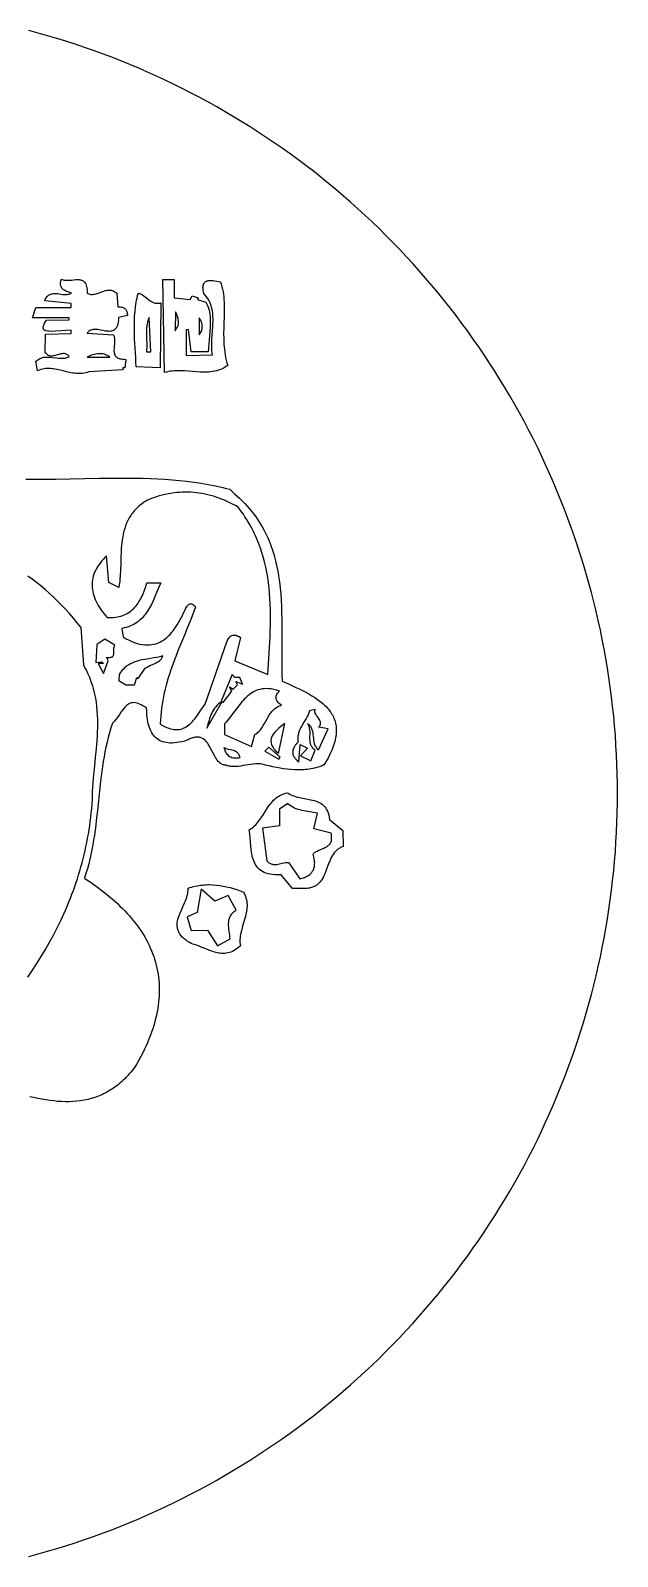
# Model space of a CAD drawing. Header units: metres. Extents: x 0 to 50, y -0.1 to 49.9.
# Drawn here: x 31.42 to 50, y 0.77 to 49.07 of the extents above; entities that cross this region are included whole.
import ezdxf

# ---------------------------------------------------------------- set-up
doc = ezdxf.new("R2010")
doc.units = ezdxf.units.M

msp = doc.modelspace()

# ---------------------------------------------------------------- linework, layer by layer
for points in [[(50, 24.920427), (50, 24.920427), (49.998105, 25.227916), (49.992423, 25.535181), (49.982962, 25.842191), (49.969729, 26.14891), (49.952729, 26.455304), (49.931971, 26.76134), (49.90746, 27.066984), (49.879204, 27.372201), (49.847209, 27.676958), (49.811481, 27.98122), (49.772029, 28.284954), (49.728858, 28.588125), (49.681976, 28.8907), (49.631389, 29.192645), (49.577103, 29.493925), (49.519127, 29.794507), (49.457466, 30.094356), (49.392126, 30.393439), (49.323116, 30.691721), (49.250442, 30.989169), (49.17411, 31.285748), (49.094128, 31.581425), (49.010502, 31.876166), (48.923238, 32.169936), (48.832344, 32.462702), (48.737827, 32.754429), (48.639693, 33.045084), (48.537948, 33.334632), (48.432601, 33.62304), (48.323657, 33.910273), (48.211123, 34.196298), (48.095006, 34.481081), (48.095006, 34.481081), (47.975425, 34.764326), (47.852434, 35.045919), (47.726052, 35.325831), (47.596298, 35.604032), (47.463192, 35.880495), (47.326752, 36.155191), (47.186998, 36.42809), (47.04395, 36.699164), (46.897626, 36.968384), (46.748046, 37.235722), (46.59523, 37.501148), (46.439195, 37.764634), (46.279963, 38.02615), (46.117551, 38.285669), (45.951979, 38.543162), (45.783267, 38.798598), (45.611434, 39.051951), (45.436499, 39.303191), (45.258481, 39.552288), (45.0774, 39.799215), (44.893274, 40.043943), (44.706124, 40.286443), (44.515968, 40.526685), (44.322826, 40.764642), (44.126716, 41.000284), (43.927659, 41.233583), (43.725673, 41.46451), (43.520778, 41.693036), (43.312994, 41.919132), (43.102338, 42.142769), (42.888831, 42.363919), (42.672492, 42.582553), (42.672492, 42.582553), (42.453571, 42.798417), (42.232136, 43.011452), (42.008213, 43.221641), (41.781834, 43.428963), (41.553025, 43.6334), (41.321816, 43.834933), (41.088236, 44.033541), (40.852313, 44.229207), (40.614077, 44.42191), (40.373556, 44.611632), (40.130779, 44.798354), (39.885774, 44.982055), (39.638571, 45.162717), (39.389199, 45.340321), (39.137685, 45.514848), (38.884059, 45.686278), (38.62835, 45.854592), (38.370587, 46.019771), (38.110798, 46.181795), (37.849012, 46.340646), (37.585257, 46.496305), (37.319564, 46.648751), (37.05196, 46.797966), (36.782474, 46.943931), (36.511136, 47.086626), (36.237973, 47.226032), (35.963015, 47.362131), (35.68629, 47.494902), (35.407828, 47.624326), (35.127657, 47.750386), (34.845805, 47.87306), (34.562303, 47.99233), (34.562303, 47.99233), (34.277441, 48.108072), (33.991339, 48.220242), (33.704032, 48.328834), (33.415552, 48.43384), (33.125934, 48.535255), (32.835212, 48.633071), (32.543419, 48.727283), (32.25059, 48.817882), (31.956758, 48.904862), (31.661958, 48.988217), (31.366224, 49.067939)], [(32.403085, 41.200886), (32.403085, 41.200886), (32.428682, 41.187639), (32.455946, 41.177496), (32.484708, 41.170143), (32.514799, 41.165264), (32.546048, 41.162543), (32.578289, 41.161667), (32.645064, 41.164185), (32.713771, 41.170297), (32.783058, 41.177483), (32.851572, 41.183222), (32.917959, 41.184993), (32.949933, 41.183602), (32.980868, 41.180275), (33.010595, 41.174695), (33.038946, 41.166548), (33.06575, 41.155518), (33.090839, 41.141291), (33.114043, 41.123551), (33.135195, 41.101984), (33.154124, 41.076273), (33.170661, 41.046105), (33.184637, 41.011163), (33.195884, 40.971134), (33.204232, 40.925701), (33.209512, 40.87455), (33.211556, 40.817365), (33.210192, 40.753833), (33.210192, 40.753833), (33.23956, 40.740214), (33.268933, 40.729923), (33.29831, 40.722716), (33.327692, 40.718349), (33.357078, 40.716577), (33.386467, 40.717156), (33.415861, 40.719841), (33.445259, 40.724389), (33.504064, 40.738097), (33.562883, 40.756324), (33.680556, 40.798522), (33.739407, 40.818586), (33.798267, 40.835354), (33.8277, 40.841892), (33.857134, 40.846874), (33.88657, 40.850054), (33.916007, 40.85119), (33.945446, 40.850037), (33.974885, 40.84635), (34.004326, 40.839886), (34.033767, 40.8304), (34.063209, 40.817648), (34.092651, 40.801386), (34.122093, 40.781369), (34.151536, 40.757354), (34.182195, 40.327846), (34.182195, 40.327846), (34.223612, 40.326783), (34.261319, 40.323329), (34.29548, 40.317525), (34.326255, 40.30941), (34.353808, 40.299023), (34.3783, 40.286405), (34.399893, 40.271594), (34.41875, 40.25463), (34.435034, 40.235553), (34.448905, 40.214403), (34.460527, 40.191219), (34.470062, 40.16604), (34.477671, 40.138906), (34.483517, 40.109857), (34.487762, 40.078932), (34.490568, 40.046171), (34.208466, 39.989132), (34.208466, 39.989132), (34.204503, 39.911994), (34.196618, 39.843911), (34.185028, 39.784376), (34.169952, 39.732879), (34.151607, 39.688911), (34.141277, 39.669591), (34.130212, 39.651964), (34.118438, 39.635964), (34.105984, 39.621528), (34.092876, 39.608593), (34.079141, 39.597095), (34.049902, 39.578156), (34.018484, 39.564202), (33.985105, 39.554724), (33.949984, 39.549214), (33.913339, 39.547162), (33.875386, 39.548059), (33.836346, 39.551398), (33.796434, 39.556668), (33.714871, 39.57097), (33.632442, 39.586892), (33.55089, 39.600365), (33.510988, 39.604911), (33.47196, 39.607318), (33.434023, 39.607078), (33.397395, 39.60368), (33.362295, 39.596617), (33.32894, 39.58538), (33.297549, 39.56946), (33.268338, 39.548347), (33.254619, 39.535685), (33.241528, 39.521534), (33.22909, 39.505831), (33.217334, 39.488511), (34.039005, 39.441905), (34.039005, 39.441905), (34.053449, 39.416774), (34.064751, 39.390216), (34.073212, 39.362378), (34.079134, 39.333409), (34.082818, 39.303456), (34.084567, 39.272666), (34.083465, 39.209163), (34.078239, 39.144082), (34.071301, 39.078601), (34.065066, 39.013899), (34.061945, 38.951156), (34.062307, 38.920887), (34.064352, 38.89155), (34.068382, 38.863293), (34.074698, 38.836262), (34.083603, 38.810605), (34.095398, 38.78647), (34.110384, 38.764004), (34.128864, 38.743354), (34.151137, 38.724667), (34.177508, 38.708092), (34.208275, 38.693775), (34.243743, 38.681864), (34.284211, 38.672507), (34.329982, 38.66585), (34.381357, 38.662041), (34.438638, 38.661228), (34.40278, 38.388653), (34.339969, 38.388653), (34.339969, 38.325048), (33.271201, 38.267411), (33.271201, 38.267411), (33.219484, 38.248534), (33.167914, 38.233662), (33.11648, 38.222524), (33.065174, 38.214847), (33.013987, 38.210361), (32.962908, 38.208792), (32.91193, 38.20987), (32.861042, 38.213323), (32.810235, 38.218879), (32.759501, 38.226265), (32.658211, 38.245445), (32.557099, 38.268687), (32.456091, 38.293817), (32.355111, 38.318661), (32.254088, 38.341045), (32.203536, 38.350635), (32.152945, 38.358794), (32.102306, 38.365251), (32.05161, 38.369734), (32.000847, 38.371971), (31.950009, 38.371691), (31.899085, 38.368621), (31.848067, 38.362489), (31.796945, 38.353025), (31.74571, 38.339956), (31.694353, 38.32301), (31.642864, 38.301916), (31.592489, 38.603416), (31.592489, 38.603416), (31.621659, 38.628681), (31.651315, 38.650705), (31.681433, 38.669678), (31.711989, 38.685787), (31.742959, 38.69922), (31.774319, 38.710167), (31.806045, 38.718816), (31.838114, 38.725354), (31.870501, 38.729971), (31.903183, 38.732854), (31.969336, 38.734175), (32.036381, 38.730823), (32.104127, 38.724305), (32.240958, 38.707799), (32.309661, 38.700826), (32.378301, 38.696716), (32.446688, 38.696974), (32.480726, 38.699213), (32.514629, 38.703109), (32.548373, 38.708851), (32.581934, 38.716627), (32.615288, 38.726626), (32.648412, 38.739036), (32.648412, 38.739036), (32.630187, 38.765241), (32.610863, 38.787082), (32.590516, 38.804857), (32.569219, 38.818864), (32.547047, 38.829399), (32.524072, 38.83676), (32.500371, 38.841245), (32.476015, 38.843151), (32.451081, 38.842776), (32.425641, 38.840416), (32.373543, 38.830934), (32.320312, 38.817084), (32.266543, 38.801246), (32.212827, 38.785799), (32.159758, 38.773122), (32.133652, 38.768566), (32.107929, 38.765595), (32.082664, 38.764507), (32.057931, 38.765598), (32.033804, 38.769166), (32.010358, 38.775508), (31.987666, 38.784923), (31.965803, 38.797707), (31.944842, 38.814158), (31.924858, 38.834573), (31.905925, 38.859249), (31.888116, 38.888485), (31.890547, 39.454589), (32.706729, 39.475963), (32.705719, 39.580508), (32.069264, 39.545971), (32.069264, 39.545971), (32.006203, 39.548435), (31.95372, 39.554812), (31.91109, 39.564835), (31.893243, 39.571131), (31.877587, 39.578238), (31.864033, 39.586123), (31.852489, 39.594752), (31.842864, 39.604092), (31.835069, 39.61411), (31.829012, 39.624772), (31.824603, 39.636045), (31.821752, 39.647895), (31.820367, 39.660288), (31.821636, 39.686573), (31.827686, 39.714633), (31.837793, 39.744199), (31.85123, 39.775004), (31.867275, 39.80678), (31.885202, 39.839261), (31.923805, 39.905265), (32.644072, 39.91517), (32.644072, 39.978775), (31.484412, 39.978775), (31.585191, 40.2968), (32.706883, 40.2968), (32.706883, 40.42401), (31.872096, 40.515853), (31.872096, 40.515853), (31.889019, 40.55498), (31.907258, 40.589605), (31.926743, 40.619975), (31.947403, 40.646337), (31.96917, 40.668938), (31.991973, 40.688026), (32.015741, 40.703847), (32.040405, 40.716649), (32.065895, 40.726678), (32.092139, 40.734183), (32.119069, 40.739409), (32.146614, 40.742605), (32.174704, 40.744016), (32.203268, 40.743891), (32.261541, 40.740019), (32.320872, 40.732966), (32.3807, 40.724708), (32.440463, 40.717222), (32.499601, 40.712485), (32.52876, 40.711765), (32.557553, 40.712474), (32.585909, 40.714859), (32.613758, 40.719166), (32.641029, 40.725643), (32.667654, 40.734537), (32.693561, 40.746096), (32.718681, 40.760565), (32.718681, 40.760565), (32.640894, 40.785062), (32.602719, 40.798168), (32.56572, 40.812342), (32.530416, 40.827954), (32.497329, 40.845376), (32.466981, 40.864981), (32.439892, 40.887138), (32.416585, 40.91222), (32.397579, 40.940597), (32.389853, 40.956139), (32.383397, 40.972643), (32.378278, 40.990157), (32.37456, 41.008727), (32.372309, 41.0284), (32.371589, 41.049223), (32.372466, 41.07124), (32.375005, 41.0945), (32.379272, 41.119047), (32.38533, 41.14493), (32.403085, 41.200886)], [(35.611748, 41.187268), (35.973055, 41.187268), (35.973055, 40.612926), (36.472292, 40.556334), (36.541353, 40.672891), (36.722477, 40.60332), (36.70592, 40.5534), (36.974229, 40.474683), (36.974229, 40.474683), (37.006162, 40.411006), (37.033066, 40.346745), (37.05531, 40.281933), (37.07326, 40.216606), (37.087286, 40.150796), (37.097753, 40.08454), (37.105031, 40.01787), (37.109486, 39.950822), (37.111487, 39.88343), (37.1114, 39.815729), (37.106437, 39.679534), (37.097538, 39.542514), (37.087643, 39.404943), (37.043554, 38.897492), (36.505019, 38.897492), (36.423807, 39.605832), (36.349921, 39.597146), (36.349921, 38.785635), (37.183211, 38.80191), (37.183211, 38.80191), (37.172977, 38.864631), (37.165419, 38.927604), (37.160278, 38.990792), (37.157297, 39.054157), (37.156218, 39.11766), (37.156785, 39.181264), (37.161822, 39.30862), (37.170349, 39.43592), (37.180305, 39.562858), (37.189629, 39.68913), (37.19626, 39.814431), (37.197922, 39.876621), (37.198139, 39.938455), (37.196652, 39.999893), (37.193204, 40.060897), (37.187537, 40.121429), (37.179395, 40.181452), (37.168519, 40.240927), (37.154652, 40.299816), (37.137536, 40.35808), (37.116914, 40.415682), (37.092528, 40.472584), (37.064121, 40.528747), (37.031434, 40.584133), (36.994211, 40.638704), (36.952194, 40.692422), (36.905126, 40.745249), (36.905126, 40.745249), (36.895303, 40.791362), (36.88802, 40.834093), (36.883195, 40.873558), (36.880742, 40.909871), (36.880578, 40.94315), (36.882618, 40.97351), (36.88678, 41.001067), (36.892979, 41.025937), (36.90113, 41.048236), (36.911151, 41.068079), (36.922958, 41.085583), (36.936465, 41.100864), (36.951591, 41.114037), (36.968249, 41.125219), (36.986358, 41.134525), (37.005832, 41.142071), (37.026588, 41.147973), (37.048542, 41.152346), (37.095707, 41.156974), (37.146658, 41.15688), (37.200721, 41.152993), (37.257227, 41.146238), (37.315503, 41.137544), (37.434683, 41.118047), (37.434683, 41.118047), (37.459772, 41.038917), (37.481301, 40.959387), (37.499512, 40.879471), (37.514644, 40.799188), (37.526939, 40.718554), (37.536637, 40.637586), (37.54398, 40.556301), (37.549209, 40.474715), (37.552563, 40.392847), (37.554285, 40.310711), (37.553793, 40.145708), (37.549659, 39.97984), (37.543812, 39.813243), (37.538177, 39.646051), (37.534682, 39.478399), (37.535253, 39.310422), (37.537666, 39.226354), (37.541819, 39.142255), (37.547951, 39.058142), (37.556305, 38.974032), (37.56712, 38.889942), (37.580638, 38.805888), (37.5971, 38.721888), (37.616747, 38.637958), (37.639819, 38.554116), (37.666557, 38.470377), (37.666557, 38.470377), (37.608378, 38.430797), (37.549557, 38.396046), (37.49013, 38.36585), (37.43013, 38.339936), (37.369594, 38.318031), (37.308557, 38.299861), (37.247052, 38.285152), (37.185117, 38.273632), (37.122784, 38.265025), (37.06009, 38.259059), (36.997069, 38.255461), (36.933757, 38.253956), (36.870188, 38.254271), (36.806398, 38.256133), (36.678293, 38.263403), (36.420965, 38.284467), (36.292304, 38.293885), (36.164017, 38.299642), (36.100102, 38.300464), (36.036385, 38.29955), (35.972902, 38.296627), (35.909688, 38.291421), (35.846778, 38.283659), (35.784207, 38.273067), (35.722009, 38.259371), (35.660221, 38.242298), (35.611748, 41.187268)], [(34.828424, 40.755179), (34.828424, 40.755179), (34.853819, 40.749678), (34.878362, 40.742533), (34.902121, 40.733882), (34.925162, 40.723864), (34.969357, 40.700281), (35.011479, 40.672896), (35.052059, 40.642817), (35.091629, 40.611156), (35.169867, 40.547523), (35.209599, 40.517772), (35.250449, 40.490877), (35.292948, 40.46795), (35.314982, 40.458321), (35.337629, 40.4501), (35.360953, 40.443425), (35.385022, 40.438436), (35.409903, 40.435271), (35.435661, 40.434069), (35.462364, 40.434969), (35.490077, 40.438109), (35.518867, 40.443629), (35.548801, 40.451667), (35.520517, 38.388653), (34.76382, 38.4209), (34.76382, 38.4209), (34.757457, 38.569902), (34.749797, 38.71826), (34.732889, 39.013241), (34.717695, 39.306237), (34.712178, 39.452113), (34.708814, 39.59764), (34.708179, 39.742867), (34.710847, 39.887843), (34.717394, 40.032617), (34.728394, 40.177239), (34.744422, 40.321757), (34.766053, 40.46622), (34.779149, 40.538446), (34.793862, 40.610678), (34.810263, 40.68292), (34.828424, 40.755179)], [(36.007585, 40.16959), (35.994532, 39.565343), (35.994532, 39.565343), (36.022937, 39.599498), (36.04693, 39.634352), (36.066666, 39.669858), (36.082305, 39.70597), (36.094003, 39.74264), (36.101917, 39.779824), (36.106205, 39.817473), (36.107024, 39.855541), (36.104532, 39.893982), (36.098886, 39.932749), (36.090243, 39.971795), (36.078761, 40.011075), (36.064597, 40.05054), (36.047908, 40.090146), (36.028851, 40.129845), (36.007585, 40.16959)], [(35.088961, 38.898057), (35.22427, 38.897492), (35.177908, 39.982595), (35.177908, 39.982595), (35.162977, 39.950218), (35.14974, 39.917632), (35.138105, 39.884849), (35.127982, 39.85188), (35.111907, 39.785428), (35.100787, 39.718365), (35.093893, 39.650778), (35.0905, 39.582757), (35.089878, 39.514389), (35.091301, 39.445763), (35.097369, 39.30809), (35.102882, 39.170443), (35.103611, 39.101851), (35.102019, 39.03353), (35.097378, 38.965569), (35.088961, 38.898057)], [(36.760641, 39.978775), (36.761429, 39.438134), (36.761429, 39.438134), (36.783686, 39.468313), (36.803034, 39.499192), (36.81946, 39.530722), (36.832949, 39.562859), (36.843487, 39.595554), (36.85106, 39.628762), (36.855655, 39.662436), (36.857257, 39.696528), (36.855852, 39.730994), (36.851426, 39.765786), (36.843965, 39.800857), (36.833455, 39.836161), (36.819881, 39.871652), (36.803231, 39.907282), (36.783489, 39.943005), (36.760641, 39.978775)], [(33.209371, 38.732357), (33.931697, 38.73031), (33.931697, 38.73031), (33.890117, 38.759866), (33.847847, 38.784446), (33.804933, 38.804275), (33.761421, 38.819579), (33.717356, 38.830584), (33.672786, 38.837515), (33.627756, 38.840597), (33.582311, 38.840055), (33.536499, 38.836117), (33.490364, 38.829006), (33.443954, 38.818949), (33.397313, 38.806171), (33.350489, 38.790897), (33.303526, 38.773353), (33.256471, 38.753764), (33.209371, 38.732357)], [(31.277988, 34.868281), (31.510675, 34.86576), (31.74328, 34.865257), (31.975792, 34.866465), (32.208203, 34.869075), (32.672685, 34.877264), (33.13665, 34.887356), (33.600025, 34.89688), (34.062735, 34.903368), (34.293817, 34.904702), (34.524706, 34.904351), (34.755392, 34.902006), (34.985865, 34.897358), (35.216116, 34.8901), (35.446136, 34.879922), (35.675916, 34.866516), (35.905447, 34.849572), (36.134718, 34.828783), (36.363722, 34.80384), (36.592448, 34.774434), (36.820888, 34.740256), (37.049032, 34.700997), (37.276871, 34.65635), (37.504395, 34.606005), (37.618036, 34.5786), (37.731596, 34.549654), (37.878648, 34.405204), (37.878648, 34.405204), (37.964751, 34.329502), (38.047509, 34.252891), (38.126988, 34.175388), (38.203254, 34.097012), (38.276372, 34.01778), (38.346409, 33.937711), (38.41343, 33.856822), (38.477501, 33.775132), (38.538687, 33.692657), (38.597055, 33.609417), (38.65267, 33.52543), (38.705598, 33.440712), (38.755905, 33.355282), (38.803656, 33.269159), (38.848918, 33.182359), (38.891756, 33.094901), (38.932235, 33.006803), (38.970422, 32.918083), (39.006382, 32.828758), (39.040182, 32.738847), (39.071886, 32.648368), (39.101561, 32.557338), (39.129272, 32.465776), (39.155086, 32.373699), (39.179067, 32.281126), (39.201283, 32.188074), (39.221797, 32.094561), (39.240677, 32.000605), (39.257988, 31.906224), (39.273796, 31.811437), (39.301165, 31.620712), (39.323311, 31.428576), (39.340759, 31.23517), (39.354036, 31.040639), (39.363668, 30.845127), (39.370181, 30.648776), (39.3741, 30.45173), (39.375954, 30.254133), (39.376266, 30.056129), (39.374375, 29.659471), (39.372635, 29.262905), (39.373138, 29.065016), (39.375256, 28.86758), (39.379518, 28.670741), (39.386448, 28.474642), (39.386448, 28.474642), (39.605911, 28.377515), (39.822118, 28.278705), (39.927996, 28.228169), (40.031856, 28.176611), (40.133297, 28.123833), (40.231915, 28.069634), (40.327312, 28.013814), (40.419084, 27.956174), (40.50683, 27.896512), (40.59015, 27.834629), (40.668641, 27.770326), (40.741902, 27.703402), (40.776446, 27.668894), (40.809532, 27.633657), (40.841109, 27.597664), (40.871129, 27.560891), (40.89954, 27.523312), (40.926292, 27.484904), (40.951335, 27.44564), (40.974619, 27.405496), (40.996094, 27.364447), (41.01571, 27.322467), (41.033415, 27.279533), (41.049162, 27.235618), (41.062898, 27.190698), (41.074574, 27.144748), (41.084139, 27.097742), (41.091545, 27.049656), (41.096739, 27.000465), (41.099673, 26.950144), (41.100295, 26.898668), (41.098557, 26.846011), (41.094407, 26.792149), (41.087795, 26.737057), (41.078672, 26.68071), (41.066987, 26.623082), (41.05269, 26.56415), (41.03573, 26.503887), (41.016058, 26.442269), (40.993623, 26.37927), (40.968376, 26.314867), (40.940265, 26.249033), (40.909242, 26.181744), (40.875255, 26.112974), (40.838254, 26.0427), (40.79819, 25.970895), (40.755012, 25.897535), (40.708669, 25.822595), (40.708669, 25.822595), (40.649495, 25.799109), (40.590461, 25.777748), (40.531563, 25.75845), (40.472797, 25.741154), (40.414158, 25.725798), (40.355641, 25.712322), (40.297243, 25.700662), (40.238958, 25.690759), (40.180782, 25.682551), (40.12271, 25.675975), (40.064739, 25.670972), (40.006862, 25.667478), (39.891377, 25.664777), (39.776219, 25.667378), (39.661351, 25.674792), (39.546737, 25.686526), (39.432342, 25.702089), (39.318128, 25.72099), (39.204059, 25.742736), (39.090099, 25.766836), (38.976212, 25.792799), (38.862361, 25.820132), (38.862361, 25.820132), (38.823104, 25.832288), (38.783848, 25.842048), (38.744592, 25.849574), (38.705339, 25.855024), (38.666087, 25.858558), (38.626839, 25.860335), (38.548352, 25.859256), (38.469882, 25.853062), (38.391433, 25.843029), (38.313011, 25.830431), (38.234618, 25.816543), (38.15626, 25.802642), (38.077941, 25.790001), (37.999664, 25.779897), (37.921436, 25.773604), (37.843258, 25.772397), (37.804191, 25.774099), (37.765137, 25.777552), (37.726099, 25.782913), (37.687076, 25.790344), (37.64807, 25.800002), (37.60908, 25.812047), (37.60908, 25.812047), (37.584176, 25.814507), (37.560237, 25.818611), (37.537222, 25.824294), (37.515096, 25.831493), (37.49382, 25.840143), (37.473356, 25.85018), (37.434711, 25.874156), (37.39886, 25.902907), (37.365499, 25.93592), (37.334325, 25.97268), (37.305035, 26.012673), (37.277324, 26.055384), (37.250891, 26.100299), (37.200644, 26.194683), (37.151866, 26.291713), (37.102133, 26.387272), (37.07615, 26.433215), (37.049018, 26.477248), (37.020434, 26.518856), (36.990096, 26.557525), (36.957699, 26.59274), (36.922941, 26.623989), (36.885518, 26.650755), (36.865712, 26.662297), (36.845127, 26.672525), (36.823724, 26.681376), (36.801465, 26.688785), (36.778312, 26.694687), (36.754229, 26.69902), (36.729175, 26.701717), (36.703115, 26.702716), (36.676009, 26.701951), (36.64782, 26.699358), (36.61851, 26.694874), (36.588041, 26.688433), (36.556376, 26.679972), (36.523476, 26.669426), (36.489303, 26.656731), (36.453819, 26.641823), (36.416988, 26.624637), (36.37877, 26.605109), (36.37877, 26.605109), (36.290663, 26.579557), (36.206274, 26.558501), (36.125541, 26.541861), (36.048402, 26.529558), (35.974796, 26.52151), (35.90466, 26.517637), (35.837932, 26.517859), (35.774551, 26.522095), (35.714454, 26.530265), (35.657579, 26.542288), (35.603865, 26.558084), (35.553249, 26.577572), (35.50567, 26.600672), (35.461065, 26.627304), (35.419372, 26.657387), (35.38053, 26.690841), (35.344477, 26.727585), (35.31115, 26.767539), (35.280487, 26.810622), (35.252428, 26.856754), (35.226909, 26.905855), (35.203868, 26.957843), (35.183244, 27.01264), (35.164975, 27.070163), (35.148999, 27.130333), (35.135254, 27.19307), (35.123677, 27.258292), (35.114207, 27.32592), (35.106782, 27.395872), (35.10134, 27.468069), (35.097818, 27.542431), (35.096156, 27.618876), (35.096156, 27.618876), (35.03652, 27.661559), (34.979999, 27.697824), (34.926447, 27.72794), (34.875722, 27.752178), (34.827679, 27.770809), (34.782173, 27.784104), (34.739061, 27.792334), (34.698199, 27.79577), (34.659442, 27.794682), (34.622647, 27.789341), (34.587669, 27.780019), (34.554365, 27.766985), (34.52259, 27.750511), (34.492199, 27.730868), (34.46305, 27.708326), (34.434998, 27.683156), (34.407898, 27.65563), (34.381607, 27.626017), (34.330875, 27.561617), (34.281649, 27.492122), (34.232776, 27.4197), (34.183104, 27.346517), (34.131479, 27.274739), (34.104574, 27.240054), (34.076748, 27.206533), (34.047859, 27.174447), (34.01776, 27.144066), (34.01776, 27.144066), (33.967815, 26.995108), (33.922103, 26.845314), (33.880343, 26.694738), (33.842255, 26.543438), (33.807558, 26.39147), (33.775971, 26.238891), (33.747214, 26.085756), (33.721005, 25.932122), (33.697063, 25.778046), (33.675109, 25.623584), (33.65486, 25.468792), (33.636037, 25.313727), (33.601543, 25.003002), (33.569381, 24.69186), (33.537303, 24.380752), (33.503064, 24.07013), (33.484433, 23.915142), (33.464418, 23.760444), (33.44274, 23.606093), (33.419117, 23.452146), (33.393269, 23.298658), (33.364916, 23.145685), (33.333775, 22.993286), (33.299567, 22.841515), (33.262011, 22.690429), (33.220825, 22.540084), (33.175729, 22.390538), (33.126443, 22.241845), (33.126443, 22.241845), (33.232848, 22.171649), (33.337036, 22.100846), (33.43899, 22.029432), (33.538693, 21.957403), (33.63613, 21.884754), (33.731283, 21.811482), (33.824136, 21.73758), (33.914672, 21.663046), (34.002876, 21.587874), (34.08873, 21.51206), (34.172218, 21.435599), (34.253323, 21.358488), (34.332029, 21.280721), (34.40832, 21.202294), (34.482179, 21.123203), (34.55359, 21.043443), (34.622535, 20.96301), (34.688999, 20.881899), (34.752965, 20.800106), (34.814416, 20.717626), (34.873336, 20.634455), (34.929709, 20.550589), (34.983517, 20.466022), (35.034745, 20.380751), (35.083376, 20.294771), (35.129393, 20.208077), (35.172781, 20.120665), (35.213521, 20.032531), (35.251599, 19.94367), (35.286997, 19.854078), (35.319698, 19.763749), (35.349688, 19.672681), (35.376948, 19.580868), (35.401462, 19.488305), (35.423214, 19.394989), (35.442188, 19.300914), (35.458366, 19.206077), (35.471733, 19.110473), (35.482272, 19.014098), (35.489966, 18.916946), (35.494798, 18.819014), (35.496754, 18.720296), (35.495814, 18.62079), (35.491965, 18.520489), (35.485188, 18.41939), (35.475467, 18.317489), (35.462786, 18.21478), (35.447129, 18.111259), (35.428478, 18.006922), (35.406817, 17.901764), (35.38213, 17.795781), (35.354401, 17.688968), (35.323612, 17.581322), (35.289748, 17.472836), (35.252791, 17.363508), (35.212725, 17.253332), (35.169534, 17.142304), (35.123202, 17.03042), (35.073711, 16.917675), (35.021045, 16.804064), (34.965188, 16.689584), (34.906124, 16.574229), (34.843835, 16.457996), (34.778305, 16.340879), (34.778305, 16.340879), (34.732916, 16.277769), (34.687047, 16.216704), (34.640702, 16.157657), (34.593887, 16.100605), (34.546608, 16.045522), (34.498872, 15.992384), (34.450682, 15.941166), (34.402046, 15.891844), (34.35297, 15.844392), (34.303457, 15.798785), (34.253516, 15.755), (34.203151, 15.713012), (34.152368, 15.672795), (34.101172, 15.634324), (34.049571, 15.597576), (33.997568, 15.562525), (33.945171, 15.529147), (33.892385, 15.497417), (33.839215, 15.46731), (33.785667, 15.438802), (33.731748, 15.411867), (33.677462, 15.386481), (33.622816, 15.362619), (33.567816, 15.340256), (33.456774, 15.299931), (33.344382, 15.265307), (33.230687, 15.236185), (33.115734, 15.212369), (32.99957, 15.193659), (32.882241, 15.179859), (32.763791, 15.17077), (32.644269, 15.166194), (32.523719, 15.165934), (32.402188, 15.169791), (32.279721, 15.177567), (32.156365, 15.189066), (32.032166, 15.204087), (31.907169, 15.222434), (31.781421, 15.24391), (31.654968, 15.268314), (31.527855, 15.295451), (31.40013, 15.325122)], [(34.218663, 31.439298), (33.900292, 31.602001), (33.831334, 32.443846), (33.831334, 32.443846), (33.772587, 32.386973), (33.717959, 32.329783), (33.667422, 32.272281), (33.620945, 32.214471), (33.5785, 32.15636), (33.540056, 32.097952), (33.505583, 32.039252), (33.475053, 31.980265), (33.448435, 31.920995), (33.4257, 31.861449), (33.406817, 31.80163), (33.391758, 31.741544), (33.380493, 31.681196), (33.372991, 31.620591), (33.369224, 31.559734), (33.369161, 31.498629), (33.372773, 31.437282), (33.380031, 31.375698), (33.390904, 31.313881), (33.405363, 31.251837), (33.423378, 31.189571), (33.444919, 31.127087), (33.469958, 31.064391), (33.498463, 31.001488), (33.530406, 30.938382), (33.565757, 30.875078), (33.604486, 30.811582), (33.646563, 30.747899), (33.69196, 30.684033), (33.740645, 30.619989), (33.79259, 30.555773), (33.847764, 30.491389), (33.847764, 30.491389), (33.917713, 30.488433), (33.985062, 30.488591), (34.049874, 30.49179), (34.11221, 30.497959), (34.172135, 30.507028), (34.22971, 30.518925), (34.284999, 30.533579), (34.338063, 30.550919), (34.388966, 30.570874), (34.437771, 30.593371), (34.484539, 30.618341), (34.529335, 30.645712), (34.572219, 30.675412), (34.613256, 30.707371), (34.652508, 30.741518), (34.690038, 30.77778), (34.725908, 30.816088), (34.76018, 30.856369), (34.792919, 30.898553), (34.824185, 30.942568), (34.854043, 30.988344), (34.882555, 31.035808), (34.909783, 31.08489), (34.93579, 31.135519), (34.960639, 31.187623), (34.984393, 31.241131), (35.028865, 31.352076), (35.069708, 31.467782), (35.107423, 31.587682), (35.544548, 31.585296), (35.544548, 31.585296), (35.494208, 31.471518), (35.44557, 31.356573), (35.348873, 31.126904), (35.29855, 31.014038), (35.245403, 30.903724), (35.217416, 30.849814), (35.188298, 30.796891), (35.157909, 30.745071), (35.126106, 30.694469), (35.092748, 30.645203), (35.057694, 30.597388), (35.020801, 30.551141), (34.981929, 30.506577), (34.940937, 30.463813), (34.897682, 30.422965), (34.852023, 30.384149), (34.80382, 30.347482), (34.752929, 30.313079), (34.69921, 30.281058), (34.642522, 30.251533), (34.582723, 30.224621), (34.519671, 30.200439), (34.453225, 30.179103), (34.383244, 30.160728), (34.309586, 30.145431), (34.3506, 29.873559), (34.3506, 29.873559), (34.446383, 29.820165), (34.539228, 29.773535), (34.629207, 29.733508), (34.716387, 29.699922), (34.800839, 29.672614), (34.882632, 29.651421), (34.961835, 29.636183), (35.038518, 29.626736), (35.11275, 29.622919), (35.184601, 29.624569), (35.254139, 29.631523), (35.321436, 29.643621), (35.386559, 29.660699), (35.449578, 29.682595), (35.510564, 29.709148), (35.569584, 29.740194), (35.626709, 29.775573), (35.682009, 29.81512), (35.735551, 29.858675), (35.787407, 29.906075), (35.837645, 29.957158), (35.886335, 30.011761), (35.933545, 30.069723), (35.979347, 30.130881), (36.023808, 30.195073), (36.066999, 30.262137), (36.108989, 30.331911), (36.149847, 30.404232), (36.189643, 30.478938), (36.228447, 30.555866), (36.266326, 30.634856), (36.303352, 30.715744), (36.303352, 30.715744), (36.331119, 30.768491), (36.360089, 30.821346), (36.37551, 30.846064), (36.391813, 30.868708), (36.409194, 30.888579), (36.427846, 30.904976), (36.447964, 30.917199), (36.469741, 30.924548), (36.481313, 30.926177), (36.493372, 30.926324), (36.505944, 30.924902), (36.519051, 30.921825), (36.546972, 30.910352), (36.57733, 30.891205), (36.610318, 30.863683), (36.64613, 30.827086), (36.64613, 30.827086), (36.561337, 30.601162), (36.473, 30.376767), (36.382306, 30.153409), (36.29044, 29.930592), (36.198589, 29.707824), (36.107939, 29.484611), (36.019675, 29.260459), (35.934985, 29.034874), (35.855053, 28.807363), (35.817243, 28.692731), (35.781067, 28.577432), (35.746674, 28.461405), (35.714212, 28.344587), (35.683829, 28.226918), (35.655674, 28.108335), (35.629895, 27.988777), (35.60664, 27.868182), (35.586057, 27.746488), (35.568295, 27.623633), (35.553502, 27.499557), (35.541826, 27.374196), (35.533415, 27.24749), (35.528419, 27.119377), (35.528419, 27.119377), (35.599003, 27.077352), (35.666929, 27.041423), (35.732293, 27.01138), (35.795193, 26.98701), (35.855724, 26.968102), (35.913983, 26.954446), (35.970066, 26.94583), (36.024069, 26.942043), (36.07609, 26.942873), (36.126224, 26.94811), (36.174568, 26.957541), (36.221218, 26.970957), (36.266272, 26.988145), (36.309824, 27.008894), (36.351972, 27.032993), (36.392811, 27.060232), (36.43244, 27.090397), (36.470953, 27.123279), (36.508447, 27.158666), (36.545019, 27.196346), (36.580765, 27.23611), (36.615781, 27.277744), (36.684012, 27.365782), (36.750481, 27.458769), (36.815961, 27.555017), (36.947038, 27.750531), (37.638441, 29.717154), (37.638441, 29.717154), (37.652784, 29.755266), (37.668655, 29.790086), (37.686075, 29.821486), (37.705065, 29.849337), (37.725643, 29.87351), (37.74783, 29.893876), (37.771646, 29.910306), (37.797111, 29.922672), (37.824244, 29.930846), (37.853067, 29.934697), (37.883598, 29.934098), (37.915858, 29.928919), (37.949867, 29.919032), (37.985645, 29.904309), (38.023211, 29.884619), (38.062586, 29.859835), (37.890689, 29.120211), (38.92927, 28.683439), (38.92927, 28.683439), (38.95277, 29.027954), (38.975411, 29.372631), (38.995033, 29.717057), (39.003036, 29.889048), (39.009474, 30.060822), (39.014077, 30.232327), (39.016575, 30.403513), (39.016697, 30.574329), (39.014174, 30.744721), (39.008735, 30.91464), (39.00011, 31.084034), (38.98803, 31.252851), (38.972223, 31.42104), (38.952421, 31.588549), (38.928353, 31.755328), (38.899748, 31.921324), (38.866338, 32.086487), (38.827851, 32.250764), (38.784017, 32.414105), (38.734567, 32.576458), (38.707652, 32.657248), (38.679231, 32.737772), (38.649271, 32.818023), (38.617738, 32.897994), (38.584598, 32.977681), (38.549818, 33.057075), (38.513364, 33.136171), (38.475201, 33.214962), (38.435297, 33.293442), (38.393618, 33.371605), (38.350129, 33.449443), (38.304797, 33.52695), (38.257588, 33.604121), (38.208469, 33.680948), (38.157406, 33.757426), (38.104364, 33.833547), (38.049311, 33.909306), (37.992212, 33.984695), (37.992212, 33.984695), (37.905726, 34.032742), (37.819128, 34.078305), (37.732409, 34.121368), (37.645558, 34.161915), (37.558567, 34.199929), (37.471426, 34.235393), (37.384125, 34.26829), (37.296654, 34.298604), (37.209006, 34.326319), (37.121169, 34.351417), (37.033134, 34.373883), (36.944892, 34.393698), (36.856434, 34.410848), (36.767749, 34.425315), (36.678829, 34.437082), (36.589664, 34.446133), (36.500243, 34.452452), (36.410559, 34.456021), (36.320601, 34.456824), (36.23036, 34.454845), (36.139825, 34.450066), (36.048989, 34.442472), (35.957841, 34.432045), (35.866372, 34.418769), (35.774572, 34.402627), (35.682431, 34.383603), (35.589941, 34.36168), (35.497092, 34.336841), (35.403874, 34.30907), (35.310277, 34.27835), (35.216293, 34.244664), (35.121911, 34.207996), (35.121911, 34.207996), (35.072052, 34.177441), (35.024245, 34.146168), (34.978445, 34.114193), (34.934609, 34.081529), (34.892692, 34.048194), (34.852649, 34.014201), (34.814436, 33.979567), (34.778009, 33.944306), (34.743323, 33.908433), (34.710335, 33.871965), (34.678999, 33.834915), (34.649271, 33.7973), (34.621107, 33.759134), (34.594462, 33.720433), (34.545554, 33.641486), (34.502191, 33.560581), (34.464018, 33.477839), (34.43068, 33.393382), (34.401822, 33.307331), (34.377089, 33.21981), (34.356126, 33.130938), (34.338577, 33.040839), (34.324089, 32.949634), (34.312305, 32.857445), (34.30287, 32.764393), (34.295431, 32.670601), (34.28963, 32.576189), (34.281528, 32.385996), (34.275723, 32.194789), (34.269374, 32.003541), (34.259642, 31.813227), (34.252619, 31.718725), (34.243685, 31.624821), (34.232484, 31.531638), (34.218663, 31.439298)], [(31.333529, 19.108946), (31.480317, 19.324911), (31.622739, 19.542984), (31.760667, 19.76323), (31.893974, 19.985715), (32.022533, 20.210506), (32.146215, 20.437667), (32.264894, 20.667265), (32.378442, 20.899365), (32.486732, 21.134034), (32.538866, 21.252352), (32.589637, 21.371337), (32.63903, 21.490997), (32.687029, 21.61134), (32.733618, 21.732374), (32.77878, 21.854108), (32.822501, 21.97655), (32.864764, 22.099708), (32.905554, 22.223591), (32.944853, 22.348206), (32.982647, 22.473562), (33.01892, 22.599667), (33.053655, 22.726529), (33.086836, 22.854157), (33.118449, 22.982558), (33.148476, 23.111741), (33.176902, 23.241715), (33.203711, 23.372487), (33.228887, 23.504065), (33.252414, 23.636459), (33.274277, 23.769675), (33.294458, 23.903723), (33.312943, 24.03861), (33.329715, 24.174345), (33.344759, 24.310936), (33.358059, 24.448391), (33.369598, 24.586719), (33.37936, 24.725927), (33.37936, 24.725927), (33.382445, 24.858828), (33.387986, 24.991992), (33.395666, 25.125394), (33.405162, 25.259005), (33.428325, 25.526751), (33.454913, 25.795016), (33.482363, 26.063587), (33.508115, 26.33225), (33.529605, 26.600791), (33.537951, 26.734948), (33.544271, 26.868995), (33.548244, 27.002905), (33.54955, 27.13665), (33.54787, 27.270204), (33.542882, 27.40354), (33.534266, 27.536631), (33.521703, 27.669452), (33.504871, 27.801974), (33.483451, 27.934172), (33.457122, 28.066019), (33.425564, 28.197487), (33.388457, 28.32855), (33.34548, 28.459181), (33.32169, 28.524327), (33.296313, 28.589354), (33.269308, 28.65426), (33.240636, 28.719042), (33.210256, 28.783696), (33.178128, 28.848218), (33.144213, 28.912606), (33.10847, 28.976855), (33.023046, 30.175652), (33.023046, 30.175652), (32.902102, 30.326031), (32.779597, 30.471961), (32.655557, 30.613516), (32.530006, 30.750764), (32.40297, 30.883779), (32.274472, 31.012631), (32.144538, 31.137392), (32.013192, 31.258133), (31.88046, 31.374926), (31.746365, 31.487842), (31.610932, 31.596952), (31.474186, 31.702327), (31.336153, 31.80404)], [(33.770366, 29.80189), (33.51842, 29.639951), (33.486417, 29.062532), (33.682547, 29.089615), (33.732796, 29.038731), (33.566172, 29.038731), (33.732116, 28.720338), (33.88212, 29.121938), (33.839003, 29.230524), (33.839003, 29.230524), (33.869968, 29.226664), (33.897938, 29.224838), (33.923062, 29.224945), (33.945492, 29.226884), (33.965379, 29.230552), (33.982873, 29.235848), (33.998125, 29.242671), (34.011287, 29.250918), (34.022508, 29.260489), (34.03194, 29.271282), (34.039733, 29.283195), (34.046039, 29.296126), (34.054791, 29.324637), (34.059402, 29.356004), (34.06108, 29.389412), (34.06103, 29.424049), (34.060576, 29.493759), (34.062585, 29.527207), (34.067693, 29.558632), (34.077108, 29.587223), (34.083807, 29.600201), (34.092035, 29.612165), (33.770366, 29.80189)], [(35.607617, 29.272388), (35.607617, 29.272388), (35.515749, 29.248905), (35.422348, 29.229385), (35.327903, 29.212604), (35.232903, 29.197338), (35.043203, 29.166452), (34.949482, 29.148385), (34.857167, 29.126935), (34.766749, 29.100879), (34.722404, 29.085741), (34.678718, 29.068993), (34.63575, 29.050481), (34.593563, 29.030052), (34.552217, 29.007554), (34.511775, 28.982833), (34.472296, 28.955736), (34.433843, 28.926111), (34.396477, 28.893803), (34.360259, 28.858661), (34.32525, 28.820532), (34.291511, 28.779261), (34.259105, 28.734696), (34.228091, 28.686685), (34.216242, 28.496681), (34.436704, 28.354979), (34.713731, 28.354979), (34.786959, 28.591172), (34.830036, 28.556526), (35.054316, 28.88962), (35.054316, 28.88962), (35.088512, 28.912788), (35.124642, 28.933313), (35.162302, 28.951784), (35.20109, 28.968788), (35.280433, 29.000748), (35.359444, 29.033894), (35.397816, 29.052381), (35.434895, 29.072929), (35.470278, 29.096124), (35.50356, 29.122555), (35.534338, 29.152809), (35.562209, 29.187474), (35.58677, 29.227137), (35.597683, 29.249028), (35.607617, 29.272388)], [(37.801319, 28.682074), (37.455583, 27.840746), (37.518524, 27.800443), (37.793689, 28.160357), (37.71606, 28.291374), (37.837756, 28.217433), (37.977511, 28.358954), (37.915429, 28.463732), (38.129566, 28.381481), (38.050149, 28.593497), (37.88879, 28.593497), (37.801319, 28.682074)], [(39.300778, 28.163631), (39.300778, 28.163631), (39.211207, 28.191971), (39.125523, 28.213504), (39.043563, 28.228519), (38.965167, 28.237302), (38.890174, 28.240142), (38.818423, 28.237327), (38.749753, 28.229144), (38.684004, 28.215882), (38.621013, 28.197828), (38.560621, 28.17527), (38.502666, 28.148496), (38.446987, 28.117794), (38.393424, 28.083451), (38.341814, 28.045756), (38.291998, 28.004997), (38.243815, 27.961461), (38.197103, 27.915436), (38.151701, 27.86721), (38.107448, 27.817071), (38.064184, 27.765307), (37.979978, 27.658054), (37.897794, 27.547754), (37.816344, 27.436711), (37.73434, 27.327227), (37.650496, 27.221605), (37.607481, 27.170962), (37.563522, 27.122148), (37.557056, 26.788532), (38.412973, 26.406833), (38.525281, 26.791546), (38.525281, 26.791546), (38.558875, 26.81143), (38.590449, 26.833471), (38.620157, 26.857511), (38.648152, 26.88339), (38.674591, 26.910951), (38.699626, 26.940035), (38.723413, 26.970482), (38.746106, 27.002135), (38.788827, 27.068423), (38.829026, 27.13763), (38.906798, 27.279724), (38.946842, 27.350075), (38.989307, 27.418269), (39.011833, 27.45116), (39.035427, 27.483037), (39.060244, 27.513741), (39.086438, 27.543112), (39.114164, 27.570993), (39.143576, 27.597225), (39.174828, 27.621648), (39.208076, 27.644106), (39.243473, 27.664438), (39.281175, 27.682486), (39.321334, 27.698092), (39.364107, 27.711098), (39.364107, 27.711098), (39.333146, 27.733578), (39.304568, 27.756606), (39.278635, 27.78023), (39.255607, 27.804498), (39.235745, 27.829459), (39.21931, 27.855161), (39.206562, 27.881653), (39.197762, 27.908983), (39.19317, 27.937201), (39.193049, 27.966353), (39.197657, 27.99649), (39.207257, 28.027659), (39.222108, 28.059909), (39.242471, 28.093289), (39.268608, 28.127847), (39.300778, 28.163631)], [(37.483546, 27.828979), (37.483546, 27.828979), (37.454095, 27.81165), (37.426073, 27.793434), (37.374118, 27.754468), (37.327288, 27.712329), (37.285186, 27.667265), (37.247419, 27.619525), (37.213592, 27.569357), (37.183309, 27.51701), (37.156177, 27.462732), (37.131801, 27.406773), (37.109785, 27.349379), (37.089736, 27.290801), (37.071259, 27.231285), (37.03744, 27.110439), (37.005171, 26.988828), (37.483546, 27.828979)], [(39.916571, 25.919545), (39.958753, 26.472101), (40.189312, 26.355364), (39.972018, 26.110176), (40.296943, 25.956436), (40.426412, 26.295455), (40.426412, 26.295455), (40.399622, 26.315968), (40.375914, 26.337407), (40.355106, 26.359715), (40.337015, 26.382837), (40.321458, 26.406718), (40.308253, 26.431302), (40.297216, 26.456535), (40.288166, 26.482361), (40.28092, 26.508725), (40.275294, 26.535571), (40.268176, 26.590488), (40.26535, 26.646671), (40.265355, 26.703677), (40.268014, 26.818389), (40.267746, 26.875209), (40.264465, 26.931082), (40.256709, 26.985565), (40.250697, 27.012147), (40.243018, 27.038216), (40.233489, 27.063717), (40.221929, 27.088593), (40.208155, 27.11279), (40.191983, 27.136252), (40.191983, 27.136252), (40.217626, 27.116437), (40.240443, 27.095527), (40.26062, 27.073589), (40.278342, 27.050695), (40.293796, 27.026911), (40.307168, 27.002308), (40.318645, 26.976954), (40.328412, 26.950917), (40.336656, 26.924268), (40.343562, 26.897074), (40.354107, 26.841329), (40.361538, 26.784234), (40.367341, 26.726339), (40.373008, 26.668196), (40.380027, 26.610357), (40.389888, 26.553371), (40.404079, 26.497791), (40.413263, 26.470699), (40.424089, 26.444166), (40.436742, 26.41826), (40.451409, 26.39305), (40.468275, 26.368604), (40.487526, 26.344992), (40.50935, 26.322282), (40.533931, 26.300544), (40.838701, 26.968155), (40.544182, 27.016108), (40.544182, 27.016108), (40.560949, 27.037209), (40.574539, 27.057685), (40.585139, 27.077576), (40.592937, 27.09692), (40.598119, 27.115757), (40.600872, 27.134127), (40.601383, 27.152067), (40.599839, 27.169618), (40.596428, 27.186819), (40.591335, 27.203708), (40.576856, 27.236709), (40.557897, 27.268935), (40.535954, 27.3007), (40.489101, 27.364096), (40.467182, 27.396355), (40.448262, 27.429405), (40.433838, 27.46356), (40.42878, 27.48115), (40.425406, 27.499134), (40.423904, 27.51755), (40.42446, 27.536438), (40.427263, 27.555838), (40.432498, 27.575788), (40.255382, 27.540243), (40.255382, 27.540243), (40.23304, 27.475928), (40.206538, 27.413701), (40.176756, 27.353203), (40.144574, 27.294073), (40.076532, 27.178483), (40.009452, 27.064058), (39.978475, 27.006383), (39.950378, 26.947922), (39.926044, 26.888315), (39.906352, 26.827202), (39.898521, 26.795969), (39.892182, 26.764225), (39.887443, 26.731925), (39.884414, 26.699024), (39.883207, 26.665477), (39.88393, 26.63124), (39.886694, 26.596266), (39.891608, 26.560513), (39.891608, 26.560513), (39.859738, 26.523859), (39.829779, 26.486982), (39.802277, 26.449832), (39.777778, 26.41236), (39.756827, 26.374516), (39.73997, 26.33625), (39.727752, 26.297513), (39.720719, 26.258257), (39.719318, 26.238418), (39.719417, 26.21843), (39.721085, 26.198288), (39.72439, 26.177985), (39.7294, 26.157515), (39.736184, 26.136871), (39.74481, 26.116048), (39.755346, 26.095039), (39.76786, 26.073839), (39.78242, 26.05244), (39.799094, 26.030838), (39.817952, 26.009025), (39.862487, 25.964743), (39.916571, 25.919545)], [(39.272467, 26.183732), (39.469293, 27.134808), (39.469293, 27.134808), (39.344092, 27.036159), (39.284173, 26.986294), (39.227704, 26.935734), (39.175929, 26.88423), (39.152191, 26.858046), (39.130094, 26.831531), (39.109793, 26.804655), (39.091445, 26.777386), (39.075204, 26.749694), (39.061226, 26.721546), (39.049668, 26.692911), (39.040685, 26.663759), (39.034432, 26.634058), (39.031065, 26.603776), (39.030741, 26.572883), (39.033614, 26.541346), (39.03984, 26.509136), (39.049575, 26.476219), (39.062975, 26.442566), (39.080196, 26.408145), (39.101393, 26.372924), (39.126721, 26.336872), (39.156337, 26.299958), (39.190396, 26.262151), (39.229054, 26.223419), (39.272467, 26.183732)], [(37.543707, 26.367937), (37.543707, 26.367937), (37.557683, 26.31982), (37.574158, 26.275753), (37.593106, 26.235692), (37.614501, 26.199597), (37.638317, 26.167423), (37.664527, 26.13913), (37.693107, 26.114675), (37.724029, 26.094015), (37.757268, 26.077109), (37.792797, 26.063913), (37.83059, 26.054386), (37.870621, 26.048485), (37.912865, 26.046169), (37.957294, 26.047394), (38.003884, 26.052119), (38.052607, 26.060301), (38.052607, 26.060301), (38.046237, 26.08536), (38.038676, 26.10849), (38.029982, 26.129784), (38.020213, 26.149336), (38.009425, 26.167238), (37.997677, 26.183584), (37.985026, 26.198467), (37.97153, 26.21198), (37.942232, 26.235271), (37.910244, 26.254204), (37.876025, 26.269523), (37.840038, 26.281975), (37.802741, 26.292307), (37.764597, 26.301265), (37.687605, 26.318042), (37.649679, 26.327354), (37.612747, 26.338276), (37.577269, 26.351555), (37.543707, 26.367937)], [(38.967564, 26.389052), (38.838284, 26.258138), (39.277998, 26.006265), (39.321466, 26.071505), (38.967564, 26.389052)], [(31.366224, 0.772915), (31.661958, 0.852638), (31.956758, 0.935993), (32.25059, 1.022973), (32.543419, 1.113572), (32.835211, 1.207783), (33.125934, 1.305599), (33.415552, 1.407014), (33.704032, 1.512021), (33.991339, 1.620613), (34.277441, 1.732783), (34.562303, 1.848524), (34.562303, 1.848524), (34.845805, 1.967795), (35.127657, 2.090469), (35.407828, 2.216528), (35.68629, 2.345953), (35.963015, 2.478724), (36.237973, 2.614822), (36.511135, 2.754229), (36.782474, 2.896924), (37.05196, 3.042889), (37.319564, 3.192104), (37.585257, 3.34455), (37.849011, 3.500208), (38.110798, 3.659059), (38.370587, 3.821084), (38.62835, 3.986263), (38.884059, 4.154576), (39.137685, 4.326006), (39.389198, 4.500533), (39.638571, 4.678137), (39.885774, 4.858799), (40.130779, 5.042501), (40.373556, 5.229222), (40.614077, 5.418944), (40.852313, 5.611647), (41.088236, 5.807313), (41.321816, 6.005922), (41.553025, 6.207454), (41.781833, 6.411891), (42.008213, 6.619213), (42.232135, 6.829402), (42.453571, 7.042438), (42.672491, 7.258301), (42.672491, 7.258301), (42.888831, 7.476935), (43.102338, 7.698085), (43.312993, 7.921723), (43.520778, 8.147819), (43.725673, 8.376344), (43.927659, 8.607271), (44.126716, 8.84057), (44.322825, 9.076212), (44.515968, 9.314169), (44.706124, 9.554412), (44.893274, 9.796911), (45.0774, 10.041639), (45.258481, 10.288566), (45.436499, 10.537664), (45.611434, 10.788903), (45.783267, 11.042256), (45.951979, 11.297693), (46.117551, 11.555185), (46.279963, 11.814704), (46.439195, 12.076221), (46.59523, 12.339706), (46.748046, 12.605133), (46.897626, 12.87247), (47.04395, 13.14169), (47.186998, 13.412764), (47.326752, 13.685664), (47.463192, 13.960359), (47.596298, 14.236822), (47.726052, 14.515024), (47.852434, 14.794935), (47.975425, 15.076528), (48.095006, 15.359773), (48.095006, 15.359773), (48.211123, 15.644556), (48.323657, 15.930581), (48.432601, 16.217814), (48.537948, 16.506222), (48.639693, 16.795771), (48.737827, 17.086426), (48.832344, 17.378153), (48.923238, 17.670918), (49.010502, 17.964689), (49.094128, 18.259429), (49.17411, 18.555106), (49.250442, 18.851686), (49.323116, 19.149133), (49.392126, 19.447416), (49.457465, 19.746498), (49.519127, 20.046348), (49.577103, 20.346929), (49.631389, 20.648209), (49.681976, 20.950154), (49.728858, 21.252729), (49.772029, 21.5559), (49.811481, 21.859634), (49.847208, 22.163896), (49.879204, 22.468653), (49.90746, 22.77387), (49.931971, 23.079514), (49.952729, 23.38555), (49.969729, 23.691945), (49.982962, 23.998664), (49.992423, 24.305673), (49.998105, 24.612939), (50, 24.920427)], [(39.559431, 24.944361), (39.559431, 24.944361), (39.600461, 24.915497), (39.643515, 24.890111), (39.688392, 24.867871), (39.734891, 24.848445), (39.782814, 24.831499), (39.831961, 24.8167), (39.88213, 24.803718), (39.933124, 24.792217), (40.036781, 24.772334), (40.141334, 24.754389), (40.245184, 24.735721), (40.346731, 24.71367), (40.396141, 24.700544), (40.444376, 24.685574), (40.491236, 24.668428), (40.53652, 24.648772), (40.58003, 24.626274), (40.621564, 24.600602), (40.660924, 24.571423), (40.69791, 24.538404), (40.732321, 24.501213), (40.763957, 24.459517), (40.792619, 24.412983), (40.818107, 24.361278), (40.840221, 24.304071), (40.858761, 24.241028), (40.873527, 24.171816), (40.884319, 24.096104), (41.311989, 23.753177), (41.321515, 23.241499), (41.321515, 23.241499), (41.290783, 23.231337), (41.261454, 23.219821), (41.233479, 23.207001), (41.206806, 23.192925), (41.181383, 23.177642), (41.15716, 23.161203), (41.134086, 23.143656), (41.112109, 23.12505), (41.071245, 23.084859), (41.03416, 23.041024), (41.000445, 22.993939), (40.969693, 22.943996), (40.941494, 22.891591), (40.915442, 22.837115), (40.891127, 22.780964), (40.868142, 22.723531), (40.824527, 22.606392), (40.781333, 22.488848), (40.758873, 22.430908), (40.735293, 22.374048), (40.710186, 22.318661), (40.683143, 22.26514), (40.653756, 22.213881), (40.621617, 22.165276), (40.586318, 22.119718), (40.54745, 22.077603), (40.504605, 22.039322), (40.481564, 22.021743), (40.457375, 22.00527), (40.431989, 21.989953), (40.405353, 21.975841), (40.377417, 21.962983), (40.348129, 21.951428), (40.317439, 21.941226), (40.285296, 21.932425), (40.251648, 21.925075), (40.216445, 21.919225), (40.179636, 21.914924), (40.141169, 21.912222), (40.100993, 21.911168), (40.059058, 21.91181), (39.718363, 21.915215), (39.353603, 22.349394), (39.353603, 22.349394), (39.257529, 22.345728), (39.168263, 22.347067), (39.085542, 22.353221), (39.009101, 22.364001), (38.938675, 22.379218), (38.873999, 22.398681), (38.81481, 22.422203), (38.760842, 22.449592), (38.711832, 22.480661), (38.667513, 22.515218), (38.627623, 22.553075), (38.591895, 22.594042), (38.560067, 22.63793), (38.531872, 22.684549), (38.507047, 22.733709), (38.485327, 22.785222), (38.466448, 22.838898), (38.450144, 22.894547), (38.436152, 22.95198), (38.424207, 23.011007), (38.414043, 23.071439), (38.405398, 23.133086), (38.391601, 23.259269), (38.3807, 23.388039), (38.370578, 23.517881), (38.359119, 23.647279), (38.344206, 23.774717), (38.344206, 23.774717), (38.3903, 23.80123), (38.433834, 23.830481), (38.475009, 23.86226), (38.514031, 23.896359), (38.551103, 23.932569), (38.586429, 23.970679), (38.620212, 24.010483), (38.652657, 24.05177), (38.714344, 24.137958), (38.773121, 24.227573), (38.888465, 24.410394), (38.948292, 24.500257), (38.979457, 24.54407), (39.011728, 24.586858), (39.045309, 24.628414), (39.080404, 24.668527), (39.117217, 24.706989), (39.15595, 24.743591), (39.196809, 24.778123), (39.239996, 24.810378), (39.285715, 24.840145), (39.334171, 24.867216), (39.385567, 24.891383), (39.440106, 24.912435), (39.497993, 24.930164), (39.559431, 24.944361)], [(39.566121, 24.598959), (39.302038, 24.421594), (39.302038, 23.894274), (38.76411, 23.824193), (38.904704, 22.792027), (38.904704, 22.792027), (38.926127, 22.768675), (38.947703, 22.748271), (38.969418, 22.730657), (38.99126, 22.715678), (39.013215, 22.703176), (39.035271, 22.692995), (39.057415, 22.684979), (39.079633, 22.678971), (39.101912, 22.674815), (39.124239, 22.672354), (39.168987, 22.671892), (39.213771, 22.676332), (39.258488, 22.684423), (39.303032, 22.694912), (39.3473, 22.706547), (39.391186, 22.718077), (39.434587, 22.728249), (39.477398, 22.735811), (39.519515, 22.739512), (39.560833, 22.738098), (39.58116, 22.735082), (39.601248, 22.730318), (39.945518, 22.223222), (39.945518, 22.223222), (40.021907, 22.242159), (40.057479, 22.25317), (40.091314, 22.265203), (40.12342, 22.278254), (40.153805, 22.292318), (40.182477, 22.307389), (40.209444, 22.323463), (40.234715, 22.340536), (40.258298, 22.358602), (40.280201, 22.377657), (40.300431, 22.397696), (40.318998, 22.418714), (40.335909, 22.440706), (40.351173, 22.463668), (40.364797, 22.487594), (40.37679, 22.512481), (40.38716, 22.538323), (40.395916, 22.565115), (40.403064, 22.592852), (40.408615, 22.621531), (40.412574, 22.651146), (40.414952, 22.681692), (40.415756, 22.713164), (40.414994, 22.745558), (40.412674, 22.778869), (40.403394, 22.848222), (40.387981, 22.921186), (40.366501, 22.997722), (40.366501, 22.997722), (40.383115, 23.018701), (40.401683, 23.037895), (40.422018, 23.055482), (40.443931, 23.071638), (40.467233, 23.086543), (40.491736, 23.100374), (40.543591, 23.125523), (40.597986, 23.148507), (40.653413, 23.170748), (40.708363, 23.193667), (40.76133, 23.218686), (40.786597, 23.232427), (40.810803, 23.247226), (40.833758, 23.263261), (40.855274, 23.28071), (40.875163, 23.299749), (40.893236, 23.320558), (40.909304, 23.343312), (40.923179, 23.368192), (40.934673, 23.395373), (40.943596, 23.425033), (40.94976, 23.457351), (40.952978, 23.492504), (40.953059, 23.53067), (40.949816, 23.572026), (40.94306, 23.61675), (40.932602, 23.66502), (40.385371, 23.801571), (40.503374, 24.293578), (40.503374, 24.293578), (40.442665, 24.307709), (40.381337, 24.319946), (40.257599, 24.340929), (40.133708, 24.360907), (40.072189, 24.371887), (40.011212, 24.384258), (39.95097, 24.398566), (39.891657, 24.41536), (39.833467, 24.435186), (39.776592, 24.458592), (39.721227, 24.486125), (39.667564, 24.518332), (39.615798, 24.555761), (39.590686, 24.576604), (39.566121, 24.598959)], [(38.164229, 21.80119), (38.164229, 21.80119), (38.193283, 21.74388), (38.217439, 21.687017), (38.236979, 21.63058), (38.252185, 21.574552), (38.263339, 21.518914), (38.270722, 21.463649), (38.274618, 21.408737), (38.275307, 21.35416), (38.273073, 21.2999), (38.268196, 21.245938), (38.26096, 21.192256), (38.251645, 21.138835), (38.240534, 21.085657), (38.22791, 21.032705), (38.199246, 20.927399), (38.136159, 20.718674), (38.106247, 20.61496), (38.080432, 20.511481), (38.069765, 20.459784), (38.060968, 20.408091), (38.054323, 20.356383), (38.050112, 20.304642), (38.048618, 20.25285), (38.050121, 20.200987), (38.054904, 20.149036), (38.06325, 20.096979), (38.06325, 20.096979), (38.012726, 20.052018), (37.962517, 20.012414), (37.912615, 19.977932), (37.863009, 19.94834), (37.813689, 19.923403), (37.764645, 19.902886), (37.715867, 19.886557), (37.667346, 19.874181), (37.619071, 19.865523), (37.571033, 19.860351), (37.523222, 19.858429), (37.475627, 19.859524), (37.428239, 19.863403), (37.381047, 19.86983), (37.334043, 19.878573), (37.287216, 19.889396), (37.240556, 19.902067), (37.194053, 19.916351), (37.101479, 19.948821), (37.009415, 19.984936), (36.917782, 20.022823), (36.826499, 20.06061), (36.735489, 20.096426), (36.644671, 20.128398), (36.599309, 20.142358), (36.553966, 20.154655), (36.553966, 20.154655), (36.507067, 20.178333), (36.462947, 20.20224), (36.421541, 20.226371), (36.382783, 20.250722), (36.346607, 20.275286), (36.312946, 20.30006), (36.281736, 20.325037), (36.252911, 20.350214), (36.226404, 20.375584), (36.202149, 20.401142), (36.180081, 20.426884), (36.160133, 20.452805), (36.142241, 20.478899), (36.126338, 20.505162), (36.112357, 20.531588), (36.100234, 20.558172), (36.089903, 20.584909), (36.081296, 20.611794), (36.07435, 20.638822), (36.068997, 20.665988), (36.062808, 20.720714), (36.062204, 20.77593), (36.066657, 20.831597), (36.07564, 20.887672), (36.088626, 20.944117), (36.105088, 21.00089), (36.124498, 21.057951), (36.146331, 21.115259), (36.195153, 21.230453), (36.247337, 21.346147), (36.298667, 21.462018), (36.322693, 21.519918), (36.344926, 21.57774), (36.364836, 21.635443), (36.381897, 21.692988), (36.395582, 21.750333), (36.405365, 21.807437), (36.410717, 21.864261), (36.411112, 21.920763), (36.411112, 21.920763), (36.467904, 21.940159), (36.524547, 21.957625), (36.581043, 21.973206), (36.637393, 21.986945), (36.693601, 21.998885), (36.749667, 22.00907), (36.805594, 22.017544), (36.861384, 22.024351), (36.917038, 22.029535), (36.972559, 22.033139), (37.027948, 22.035206), (37.083208, 22.035781), (37.193347, 22.032629), (37.302991, 22.024031), (37.412157, 22.010338), (37.52086, 21.9919), (37.629115, 21.969065), (37.736938, 21.942184), (37.844346, 21.911606), (37.951353, 21.877681), (38.057976, 21.840759), (38.164229, 21.80119)], [(36.821192, 21.890873), (36.697312, 21.158234), (36.382005, 21.013474), (36.506143, 20.583395), (37.027816, 20.593794), (37.343816, 20.094049), (37.736701, 20.321674), (37.736701, 20.321674), (37.733446, 20.380966), (37.727389, 20.440847), (37.711037, 20.561584), (37.702828, 20.622046), (37.695987, 20.682309), (37.691557, 20.742174), (37.690581, 20.801445), (37.694101, 20.859926), (37.697873, 20.888808), (37.70316, 20.917419), (37.710093, 20.945733), (37.718802, 20.973726), (37.729416, 21.001375), (37.742068, 21.028652), (37.756886, 21.055536), (37.774001, 21.082), (37.793544, 21.10802), (37.815645, 21.133571), (37.840434, 21.158629), (37.868041, 21.18317), (37.898597, 21.207167), (37.932233, 21.230598), (37.675903, 21.692765), (37.257115, 21.515848), (36.821192, 21.890873)]]:
    msp.add_lwpolyline(points)

doc.saveas('drawing.dxf')
